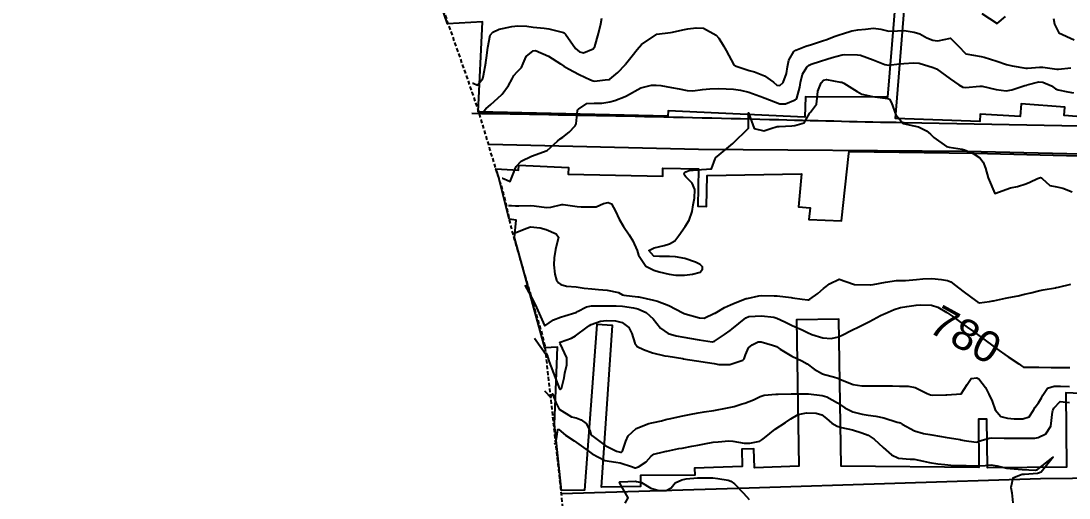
# Model space of a CAD drawing. Header units: metres. Extents: x 318500 to 325275, y 7408834 to 7428799.
# Drawn here: x 321000 to 321135.6, y 7409120 to 7409181.8 of the extents above; entities that cross this region are included whole.
import ezdxf
from ezdxf.enums import TextEntityAlignment as Align

# ---------------------------------------------------------------- set-up
doc = ezdxf.new("R2010")
doc.units = ezdxf.units.M
doc.header["$MEASUREMENT"] = 0
doc.linetypes.add('DASHED', pattern=[0.75, 0.5, -0.25])
for name, color, linetype in [('Cotas', 45, 'Continuous'), ('Curvas de Nivel 1m', 11, 'Continuous'), ('Curvas de Nivel 5m', 15, 'Continuous'), ('Edificações', 30, 'Continuous'), ('Vias Primárias', 230, 'Continuous')]:
    doc.layers.add(name, color=color, linetype=linetype)
doc.layers.add('Área', color=255, linetype='DASHED', plot=False)
doc.styles.add('ARIAL', font='arial.ttf')

msp = doc.modelspace()

# ---------------------------------------------------------------- linework, layer by layer
at = {"layer": 'Curvas de Nivel 1m', "flags": 128}
for points, elevation in [([(321059.66, 7409169.83), (321060.14, 7409170.39), (321060.16, 7409170.41), (321060.8, 7409170.97), (321062.18, 7409172.2), (321062.28, 7409172.31), (321063.08, 7409173.41), (321063.56, 7409174.29), (321063.79, 7409174.71), (321064.22, 7409175.17), (321064.75, 7409175.75), (321064.97, 7409176.27), (321065.36, 7409177.16), (321066.26, 7409177.9), (321066.59, 7409177.93), (321068.25, 7409177.22), (321069.83, 7409176.21), (321070.24, 7409175.94), (321070.84, 7409175.58), (321072.22, 7409174.83), (321073.69, 7409174.16), (321074.06, 7409174.01), (321074.21, 7409173.99), (321075.59, 7409174.13), (321076.12, 7409174.21), (321076.21, 7409174.25), (321077.22, 7409175.12), (321078.19, 7409176.1), (321078.21, 7409176.13), (321078.24, 7409176.17), (321079.09, 7409177.25), (321079.75, 7409178.08), (321080.28, 7409178.71), (321082.29, 7409180.04), (321084.06, 7409180.26), (321084.29, 7409180.3), (321085.66, 7409180.64), (321086.3, 7409180.74), (321087.38, 7409180.9), (321088.3, 7409180.82), (321089.96, 7409179.94), (321090.29, 7409179.55), (321090.89, 7409178.55), (321091.25, 7409177.93), (321092.24, 7409176.11), (321092.56, 7409175.91), (321094.23, 7409175.35), (321094.93, 7409175.17), (321096.22, 7409174.66), (321097.37, 7409173.84), (321097.83, 7409173.46), (321098.21, 7409173.41), (321098.65, 7409173.82), (321099.07, 7409174.98), (321099.18, 7409175.82), (321099.35, 7409176.71), (321100, 7409177.8), (321100.27, 7409177.99), (321101.57, 7409178.49), (321102.28, 7409178.73), (321103.73, 7409179.21), (321104.29, 7409179.39), (321105.23, 7409179.74), (321105.99, 7409180.03), (321106.3, 7409180.12), (321107.51, 7409180.5), (321108.3, 7409180.64), (321109.27, 7409180.72), (321110.31, 7409180.82), (321111.28, 7409180.69), (321112.3, 7409180.46), (321113.44, 7409180.49), (321114.3, 7409180.53), (321115.58, 7409180.32), (321116.3, 7409180.11), (321117.2, 7409179.58), (321118.01, 7409179.29), (321118.29, 7409179.23), (321118.64, 7409179.21), (321120.29, 7409179.54), (321121.29, 7409178.53), (321122.27, 7409177.51), (321124.27, 7409177.19), (321124.65, 7409177.09), (321126.26, 7409176.56), (321127.55, 7409176.14), (321128.25, 7409175.96), (321130.01, 7409175.64), (321130.24, 7409175.64), (321131.82, 7409175.81), (321132.25, 7409175.8), (321134.06, 7409175.54), (321134.24, 7409175.54), (321135.85, 7409175.72)], 776), ([(321062.26, 7409161.43), (321062.33, 7409161.42), (321062.52, 7409161.33), (321063.32, 7409161), (321063.83, 7409162.28), (321063.85, 7409162.48), (321064.06, 7409162.94), (321064.72, 7409163.62), (321066.08, 7409164.26), (321068.09, 7409165), (321069.42, 7409166.21), (321069.78, 7409166.52), (321070.11, 7409166.75), (321070.92, 7409167.39), (321071.72, 7409168.18), (321071.85, 7409168.47), (321072.03, 7409170.18), (321072.08, 7409170.27), (321072.16, 7409170.37), (321073.22, 7409171.11), (321074.17, 7409171.13), (321075.18, 7409171.13), (321076.18, 7409171.29), (321076.83, 7409171.46), (321078.19, 7409172), (321078.26, 7409172.03), (321078.36, 7409172.1), (321080.2, 7409173.11), (321081.6, 7409173.45), (321082.2, 7409173.47), (321082.82, 7409173.42), (321084.2, 7409173.18), (321085.17, 7409172.97), (321086.2, 7409172.75), (321086.94, 7409172.72), (321088.2, 7409172.89), (321089.15, 7409173), (321090.2, 7409173.02), (321091.26, 7409172.98), (321092.2, 7409172.93), (321093.13, 7409172.83), (321094.2, 7409172.56), (321096.07, 7409171.86), (321096.19, 7409171.81), (321096.28, 7409171.77), (321098.18, 7409171.04), (321098.93, 7409171.06), (321100.19, 7409171.56), (321100.32, 7409171.66), (321100.39, 7409171.8), (321100.79, 7409173.21), (321100.89, 7409173.79), (321101.14, 7409174.87), (321101.71, 7409175.79), (321101.99, 7409176.04), (321102.25, 7409176.17), (321103.44, 7409176.57), (321104.26, 7409176.81), (321104.98, 7409177.02), (321106.27, 7409177.4), (321106.55, 7409177.43), (321108.27, 7409177.39), (321108.63, 7409177.33), (321110.26, 7409176.74), (321111.78, 7409176.12), (321112.25, 7409176.04), (321113.67, 7409176.21), (321114.25, 7409176.25), (321115.49, 7409176.36), (321116.25, 7409176.32), (321118.05, 7409175.75), (321118.24, 7409175.68), (321118.45, 7409175.56), (321120.22, 7409174.27), (321121.34, 7409173.52), (321121.9, 7409173.21), (321122.21, 7409173.16), (321124.07, 7409173.34), (321124.21, 7409173.35), (321124.36, 7409173.33), (321126.2, 7409172.89), (321127.49, 7409172.72), (321128.2, 7409172.84), (321129.92, 7409173.4), (321130.14, 7409173.48), (321130.21, 7409173.5), (321131.71, 7409173.89), (321132.22, 7409173.87), (321133.34, 7409173.36), (321133.85, 7409173), (321134.21, 7409172.85), (321135.47, 7409172.6), (321136.2, 7409172.46)], 777), ([(321063.09, 7409157.89), (321063.46, 7409157.88), (321063.99, 7409157.84), (321064.41, 7409157.86), (321065.99, 7409157.9), (321066.39, 7409157.86), (321067.99, 7409157.65), (321068.56, 7409157.66), (321070, 7409158), (321070.18, 7409158.01), (321071.99, 7409157.75), (321072.47, 7409157.7), (321073.99, 7409157.7), (321074.42, 7409157.71), (321075.37, 7409158.13), (321076, 7409158.27), (321076.42, 7409158.12), (321076.94, 7409157.16), (321077.42, 7409156.11), (321077.96, 7409155.18), (321078.71, 7409154.09), (321079.18, 7409153.33), (321079.72, 7409152.07), (321079.91, 7409151.45), (321080.86, 7409150.06), (321081.88, 7409149.53), (321082.6, 7409149.31), (321083.87, 7409149), (321084.73, 7409148.87), (321085.88, 7409148.89), (321086.91, 7409149), (321087.88, 7409149.25), (321088.18, 7409149.66), (321088.19, 7409149.96), (321087.89, 7409150.26), (321087.29, 7409150.57), (321085.91, 7409151.03), (321084.69, 7409151.23), (321083.91, 7409151.3), (321082.64, 7409151.3), (321081.91, 7409151.34), (321081.25, 7409152.05), (321081.93, 7409152.41), (321083.24, 7409152.72), (321083.93, 7409152.93), (321084.62, 7409153.33), (321085.11, 7409154), (321085.96, 7409155.19), (321086.48, 7409155.98), (321086.84, 7409157.12), (321087, 7409157.98), (321087.15, 7409158.83), (321087.2, 7409159.97), (321086.85, 7409160.79), (321086.05, 7409161.62), (321085.87, 7409161.81), (321085.81, 7409161.99), (321085.91, 7409162.14), (321086.05, 7409162.25), (321086.47, 7409162.4), (321088.06, 7409162.55), (321089.37, 7409162.63), (321089.84, 7409163.94), (321089.92, 7409164.1), (321090.08, 7409164.24), (321092.11, 7409165.91), (321094.13, 7409167.88), (321094.16, 7409169.88), (321094.89, 7409167.87), (321096.13, 7409167.55), (321097.04, 7409167.85), (321097.85, 7409168.12), (321098.13, 7409168.13), (321099.74, 7409168.2), (321100.14, 7409168.24), (321101.33, 7409168.6), (321102.05, 7409169.78), (321102.08, 7409169.86), (321102.16, 7409169.96), (321102.95, 7409170.99), (321103.02, 7409171.77), (321103.12, 7409172.69), (321103.53, 7409173.76), (321103.86, 7409174.11), (321104.22, 7409174.19), (321106.07, 7409173.86), (321106.21, 7409173.83), (321106.5, 7409173.72), (321108.2, 7409172.62), (321108.82, 7409172.31), (321110.19, 7409171.99), (321110.49, 7409171.96), (321112.19, 7409171.74), (321112.38, 7409171.64), (321112.64, 7409171.18), (321113.21, 7409169.63), (321114.14, 7409168.52), (321115.52, 7409168.22), (321116.14, 7409168.08), (321117.18, 7409167.57), (321117.7, 7409167.14), (321118.12, 7409166.67), (321119.75, 7409165.54), (321120.11, 7409165.45), (321121.79, 7409165.2), (321122.1, 7409165.1), (321123.2, 7409164.6), (321124.09, 7409164.04), (321124.49, 7409163.48), (321124.82, 7409162.72), (321125.15, 7409161.47), (321126.03, 7409159.46), (321128.04, 7409160.18), (321128.95, 7409160.33), (321130.04, 7409160.68), (321130.55, 7409160.89), (321131.56, 7409161.38), (321131.92, 7409161.51), (321132.05, 7409161.46), (321132.14, 7409161.38), (321133.15, 7409160.47), (321134.04, 7409160.29), (321134.84, 7409160.14), (321136.03, 7409159.66)], 778), ([(321063.92, 7409154.35), (321063.94, 7409154.35), (321065.31, 7409154.91), (321065.95, 7409155.12), (321067.18, 7409155.02), (321067.95, 7409154.78), (321069.27, 7409154.21), (321069.54, 7409153.81), (321069.16, 7409152.21), (321068.98, 7409151.14), (321068.96, 7409150.21), (321069.07, 7409149.01), (321069.31, 7409148.21), (321069.55, 7409147.9), (321069.85, 7409147.65), (321070.59, 7409147.46), (321071.85, 7409147.36), (321072.88, 7409147.19), (321073.85, 7409147.09), (321074.73, 7409147.02), (321075.85, 7409146.94), (321077.33, 7409146.62), (321077.84, 7409146.35), (321078.03, 7409146.29), (321079.84, 7409146.09), (321079.86, 7409146.09), (321079.96, 7409146.07), (321081.83, 7409145.66), (321082.35, 7409145.51), (321083.82, 7409144.96), (321085.66, 7409143.99), (321085.81, 7409143.91), (321085.94, 7409143.86), (321087.8, 7409143.35), (321088.42, 7409143.33), (321089.74, 7409143.94), (321089.79, 7409143.96), (321089.81, 7409143.97), (321091.06, 7409144.69), (321091.83, 7409145.05), (321092.43, 7409145.3), (321093.84, 7409145.85), (321093.86, 7409145.86), (321093.95, 7409145.88), (321095.5, 7409146.21), (321095.85, 7409146.25), (321097.47, 7409146.22), (321097.85, 7409146.19), (321099.68, 7409145.97), (321099.84, 7409145.95), (321101.11, 7409145.79), (321101.84, 7409145.69), (321101.92, 7409145.69), (321102.09, 7409145.78), (321103.1, 7409146.51), (321103.86, 7409147.14), (321104.2, 7409147.41), (321104.63, 7409147.74), (321105.88, 7409148.36), (321107.71, 7409147.7), (321107.87, 7409147.66), (321107.91, 7409147.66), (321109.87, 7409147.61), (321109.93, 7409147.61), (321110.29, 7409147.66), (321111.87, 7409147.99), (321113.3, 7409148.2), (321113.88, 7409148.18), (321114.44, 7409148.18), (321115.88, 7409148.32), (321116.72, 7409148.42), (321117.88, 7409148.45), (321119.1, 7409148.32), (321119.88, 7409148.19), (321120.34, 7409148), (321120.94, 7409147.52), (321121.86, 7409146.8), (321123.67, 7409145.48), (321123.84, 7409145.37), (321124.02, 7409145.3), (321125.35, 7409145.46), (321125.76, 7409145.54), (321125.84, 7409145.56), (321127.38, 7409145.91), (321127.85, 7409146), (321129.04, 7409146.22), (321129.85, 7409146.4), (321130.66, 7409146.59), (321131.86, 7409146.88), (321132.27, 7409146.97), (321133.87, 7409147.26), (321133.95, 7409147.27), (321134.27, 7409147.34), (321135.87, 7409147.72)], 779), ([(321066.46, 7409140.74), (321067.93, 7409138.67), (321067.95, 7409138.73), (321067.98, 7409138.77), (321068.07, 7409138.53), (321068.37, 7409137.66), (321069.68, 7409134.15), (321069.79, 7409134.09), (321069.95, 7409134.2), (321070.28, 7409135.61), (321070.38, 7409136.19), (321070.62, 7409137.29), (321070.62, 7409138.19), (321069.76, 7409140.04), (321069.73, 7409140.2), (321069.76, 7409140.23), (321071.22, 7409140.73), (321071.77, 7409141.05), (321073.26, 7409142.16), (321073.57, 7409142.36), (321073.78, 7409142.48), (321075, 7409142.92), (321075.79, 7409143), (321076.94, 7409142.96), (321077.79, 7409142.76), (321078.66, 7409142.09), (321079.04, 7409141.35), (321079.44, 7409140.07), (321079.75, 7409139.66), (321080.55, 7409139.26), (321081.74, 7409138.83), (321083.31, 7409138.45), (321083.74, 7409138.38), (321085.64, 7409138.09), (321085.73, 7409138.07), (321086.25, 7409137.98), (321087.73, 7409137.73), (321087.99, 7409137.69), (321089.72, 7409137.44), (321090.31, 7409137.34), (321091.72, 7409137.34), (321093.42, 7409137.88), (321093.57, 7409138.04), (321093.74, 7409138.56), (321094.16, 7409139.47), (321094.6, 7409139.87), (321095.39, 7409140.24), (321095.77, 7409140.25), (321097.26, 7409139.84), (321097.76, 7409139.63), (321098.26, 7409139.31), (321099.74, 7409138.4), (321101.05, 7409137.79), (321101.73, 7409137.41), (321102.66, 7409136.71), (321103.71, 7409136.12), (321103.98, 7409136.01), (321105.14, 7409135.73), (321105.71, 7409135.54), (321106.04, 7409135.39), (321107.7, 7409134.73), (321108.79, 7409134.58), (321109.69, 7409134.57), (321110.78, 7409134.57), (321111.69, 7409134.56), (321112.78, 7409134.55), (321113.69, 7409134.53), (321114.79, 7409134.51), (321115.69, 7409134.34), (321117.28, 7409133.57), (321117.68, 7409133.38), (321117.9, 7409133.34), (321119.68, 7409133.39), (321119.82, 7409133.39), (321121.68, 7409133.51), (321122.45, 7409134.75), (321122.95, 7409135.49), (321123.71, 7409135.59), (321123.97, 7409135.48), (321124.82, 7409134.34), (321125.26, 7409133.46), (321125.67, 7409132.57), (321126.07, 7409131.45), (321126.8, 7409130.6), (321127.64, 7409130.38), (321128.52, 7409130.3), (321129.64, 7409130.28), (321130.47, 7409130.56), (321131.04, 7409131.39), (321131.25, 7409131.79), (321131.66, 7409132.35), (321132.05, 7409132.99), (321132.21, 7409133.37), (321132.82, 7409134.24), (321133.7, 7409134.5), (321134.52, 7409134.51), (321135.7, 7409134.49)], 781), ([(321067.73, 7409133.91), (321068.56, 7409133.05), (321068.65, 7409133.37), (321068.78, 7409133.54), (321069.21, 7409132.42), (321069.64, 7409131.54), (321071.25, 7409130.56), (321071.62, 7409130.46), (321071.85, 7409130.4), (321072.5, 7409130.17), (321073.15, 7409129.69), (321073.61, 7409128.79), (321073.76, 7409128.3), (321073.87, 7409128.15), (321075.58, 7409126.83), (321077.07, 7409126.1), (321077.57, 7409125.97), (321077.7, 7409125.97), (321077.84, 7409126.1), (321078.26, 7409127.42), (321078.59, 7409128.09), (321079.61, 7409129.06), (321081.26, 7409129.68), (321081.62, 7409129.76), (321081.85, 7409129.8), (321082.88, 7409130.03), (321083.45, 7409130.19), (321083.62, 7409130.23), (321083.88, 7409130.28), (321085.63, 7409130.69), (321086.5, 7409130.84), (321087.64, 7409131.06), (321088.4, 7409131.19), (321089.64, 7409131.38), (321091.44, 7409131.71), (321091.65, 7409131.75), (321092.31, 7409131.9), (321093.33, 7409132.21), (321093.66, 7409132.32), (321094.78, 7409132.75), (321095.67, 7409133.2), (321096.17, 7409133.36), (321097.67, 7409133.49), (321098, 7409133.5), (321099.68, 7409133.53), (321099.94, 7409133.53), (321101.68, 7409133.54), (321101.92, 7409133.54), (321103.67, 7409133.32), (321104.28, 7409133.13), (321105.66, 7409132.37), (321106.6, 7409131.71), (321107.64, 7409131.18), (321108.85, 7409130.89), (321109.64, 7409130.77), (321110.61, 7409130.63), (321111.64, 7409130.42), (321113.39, 7409129.87), (321113.63, 7409129.8), (321113.77, 7409129.76), (321114.03, 7409129.61), (321115.62, 7409128.73), (321116.79, 7409128.39), (321117.61, 7409128.27), (321119.13, 7409128.02), (321119.61, 7409127.93), (321121.52, 7409127.6), (321121.6, 7409127.58), (321122.04, 7409127.5), (321123.6, 7409127.29), (321123.77, 7409127.3), (321124.27, 7409127.47), (321125.27, 7409127.8), (321125.61, 7409127.83), (321127.24, 7409127.8), (321127.61, 7409127.8), (321129.22, 7409127.79), (321129.61, 7409127.79), (321131.19, 7409127.8), (321131.61, 7409127.86), (321132.61, 7409128.37), (321133.26, 7409129.36), (321133.48, 7409131.18), (321133.52, 7409131.35), (321133.56, 7409131.45), (321133.65, 7409131.66), (321134.47, 7409132.53), (321135.67, 7409132.4)], 782), ([(321069.01, 7409127.07), (321069.21, 7409127.13), (321069.34, 7409128), (321069.49, 7409128.91), (321069.61, 7409128.9), (321070.47, 7409128.19), (321071.59, 7409127.44), (321073.4, 7409126.15), (321073.57, 7409126.03), (321073.92, 7409125.78), (321075.55, 7409124.9), (321076.98, 7409124.67), (321077.55, 7409124.59), (321079.13, 7409124.08), (321079.43, 7409123.96), (321079.54, 7409123.96), (321079.91, 7409124.06), (321080.89, 7409124.71), (321081.56, 7409125.45), (321081.9, 7409125.7), (321083.16, 7409126.02), (321083.5, 7409126.09), (321083.57, 7409126.1), (321085.15, 7409126.43), (321085.58, 7409126.51), (321086.81, 7409126.74), (321087.58, 7409126.9), (321088.47, 7409127.07), (321089.59, 7409127.25), (321090.2, 7409127.32), (321091.59, 7409127.43), (321092.11, 7409127.39), (321093.59, 7409127.15), (321094.31, 7409127.16), (321095.59, 7409127.39), (321095.89, 7409127.56), (321096.21, 7409127.85), (321097.61, 7409128.96), (321098.94, 7409129.81), (321099.63, 7409130.28), (321100.59, 7409130.84), (321101.64, 7409131.07), (321102.89, 7409131.01), (321103.64, 7409130.79), (321104.24, 7409130.34), (321104.93, 7409129.73), (321105.62, 7409129.32), (321106.18, 7409129.16), (321107.62, 7409128.85), (321108.82, 7409128.48), (321109.61, 7409128.17), (321110.42, 7409127.66), (321111.58, 7409126.56), (321112.63, 7409125.63), (321113.57, 7409125.19), (321115.05, 7409125.08), (321115.56, 7409125.06), (321116.8, 7409124.8), (321117.56, 7409124.62), (321118.63, 7409124.48), (321119.56, 7409124.38), (321120.33, 7409124.3), (321121.56, 7409124.26), (321122.32, 7409124.26), (321123.56, 7409124.19), (321124.77, 7409124.26), (321125.56, 7409124.33), (321126.32, 7409124.21), (321127.55, 7409123.91), (321127.99, 7409123.86), (321129.55, 7409123.75), (321131.28, 7409123.65), (321131.55, 7409123.73), (321133.57, 7409125.35), (321132, 7409123.37), (321131.67, 7409123.25), (321131.55, 7409123.23), (321129.84, 7409123.1), (321129.55, 7409123.09), (321128.35, 7409122.6), (321128.07, 7409121.42), (321128.2, 7409120.73), (321128.37, 7409119.42)], 783), ([(321078.19, 7409119.38), (321078.57, 7409120.08), (321077.52, 7409121.89), (321077.47, 7409122.1), (321077.5, 7409122.12), (321077.52, 7409122.13), (321077.55, 7409122.12), (321079.52, 7409122.21), (321079.66, 7409122.2), (321080.31, 7409122.06), (321081.51, 7409121.31), (321082.53, 7409121.01), (321083.5, 7409121.01), (321084.15, 7409121.37), (321084.67, 7409122), (321085.52, 7409122.41), (321086.07, 7409122.53), (321087.53, 7409122.64), (321088.81, 7409122.67), (321089.53, 7409122.65), (321090.19, 7409122.59), (321091.52, 7409122.34), (321091.85, 7409122.23), (321092.35, 7409121.9), (321093.5, 7409120.66), (321094.21, 7409119.87)], 784)]:
    msp.add_lwpolyline(points, dxfattribs=dict(at, elevation=elevation))
at = {"layer": 'Curvas de Nivel 5m', "flags": 128}
for points, elevation in [([(321124.34, 7409182.73), (321126.32, 7409181.46), (321127.42, 7409182.36)], 775), ([(321058.41, 7409173.73), (321058.52, 7409173.72), (321059.09, 7409173.45), (321059.77, 7409174.34), (321059.84, 7409174.72), (321060.16, 7409176.34), (321060.17, 7409176.41), (321060.25, 7409177), (321060.41, 7409178.34), (321060.71, 7409179.91), (321061.06, 7409180.33), (321061.9, 7409180.71), (321062.3, 7409180.81), (321063.54, 7409181.05), (321064.3, 7409181.14), (321065.47, 7409181.1), (321066.3, 7409180.98), (321067.71, 7409180.82), (321068.3, 7409180.76), (321070.22, 7409180.27), (321070.29, 7409180.24), (321070.34, 7409180.2), (321070.45, 7409180.04), (321071.75, 7409178.19), (321072.26, 7409177.79), (321072.79, 7409177.64), (321074.04, 7409178.15), (321074.27, 7409178.48), (321074.75, 7409180.14), (321075.04, 7409181.4), (321075.16, 7409182.14)], 775), ([(321133.61, 7409182.08), (321133.75, 7409181.36), (321134.3, 7409180.25), (321136.29, 7409179.32)], 775), ([(321065.19, 7409147.58), (321066.3, 7409145.59), (321066.71, 7409144.68), (321067.74, 7409142.35), (321067.78, 7409142.31), (321068.9, 7409143.11), (321069.8, 7409143.46), (321070.37, 7409143.62), (321071.81, 7409144.06), (321071.89, 7409144.1), (321072, 7409144.18), (321073.19, 7409144.78), (321073.82, 7409144.89), (321075.04, 7409144.92), (321075.82, 7409144.93), (321077, 7409144.93), (321077.82, 7409144.87), (321079.26, 7409144.64), (321079.82, 7409144.51), (321080.91, 7409144.05), (321081.8, 7409143.21), (321082.74, 7409142.03), (321083.77, 7409141.31), (321084.77, 7409141.01), (321085.77, 7409140.85), (321086.52, 7409140.73), (321087.77, 7409140.52), (321089.44, 7409140.27), (321089.76, 7409140.35), (321091.04, 7409141.19), (321091.78, 7409141.7), (321091.99, 7409141.91), (321093.8, 7409143.36), (321094.17, 7409143.51), (321095.81, 7409143.61), (321097.42, 7409143.45), (321097.8, 7409143.33), (321098.83, 7409142.84), (321099.8, 7409142.38), (321101.07, 7409141.79), (321101.79, 7409141.46), (321102.35, 7409141.21), (321103.77, 7409140.75), (321104.83, 7409140.67), (321105.78, 7409140.92), (321106.33, 7409141.17), (321107.42, 7409141.7), (321107.67, 7409141.83), (321107.79, 7409141.89), (321108.17, 7409142.07), (321109.8, 7409142.87), (321111.24, 7409143.65), (321111.62, 7409143.84), (321111.81, 7409143.93), (321113, 7409144.45), (321113.83, 7409144.68), (321114.62, 7409144.82), (321115.83, 7409144.98), (321116.38, 7409145.04), (321117.83, 7409145.01), (321118.66, 7409144.72), (321119.82, 7409144.04), (321120.58, 7409143.53), (321121.29, 7409143.01), (321121.8, 7409142.64), (321122.46, 7409142.16), (321123.38, 7409141.49), (321123.79, 7409141.19), (321124.78, 7409140.47), (321125.76, 7409139.75), (321126.17, 7409139.45), (321127.74, 7409138.33), (321129.11, 7409137.41), (321129.45, 7409137.13), (321129.73, 7409136.97), (321130.14, 7409136.98), (321131.73, 7409136.99), (321133.31, 7409136.94), (321133.73, 7409136.94), (321135.34, 7409136.94), (321135.73, 7409136.95)], 780)]:
    msp.add_lwpolyline(points, dxfattribs=dict(at, elevation=elevation))
at = {"layer": 'Edificações'}
for points in [[(321113.5, 7409188.73), (321112.11, 7409171.92), (321101.54, 7409171.93), (321101.45, 7409169.33), (321083.77, 7409170.13), (321083.71, 7409169.47), (321059.15, 7409170), (321059.72, 7409181.65), (321055.2, 7409181.39), (321051.45, 7409192.36)], [(321142.07, 7409168.99), (321135, 7409169.55), (321135.08, 7409170.6), (321129.43, 7409171.05), (321129.3, 7409169.42), (321124.12, 7409169.73), (321124.06, 7409168.74), (321113.15, 7409169.15), (321114.42, 7409184.7)], [(321140.04, 7409133.43), (321135.19, 7409133.67), (321135.28, 7409124.05), (321125.06, 7409123.94), (321125, 7409130.26), (321123.9, 7409130.25), (321123.97, 7409124.01), (321106.15, 7409124.15), (321105.82, 7409143.19), (321100.37, 7409143.09), (321100.66, 7409124.16), (321094.91, 7409123.96), (321094.82, 7409126.42), (321093.26, 7409126.37), (321093.34, 7409124.14), (321087.15, 7409123.9), (321087.19, 7409123.01), (321080.16, 7409122.96), (321080.17, 7409121.53), (321075.14, 7409121.45), (321076.53, 7409142.38), (321074.5, 7409142.51), (321072.92, 7409121.07), (321069.94, 7409121.02), (321069.02, 7409129.6), (321069.44, 7409139.56), (321067.77, 7409139.47), (321063.85, 7409153.77), (321064.09, 7409156.01), (321063.17, 7409156.11), (321061.78, 7409161.64), (321061.43, 7409162.62), (321064.37, 7409162.45), (321064.41, 7409163.13), (321070.86, 7409162.82), (321070.83, 7409161.93), (321083.05, 7409161.7), (321083.07, 7409162.73), (321087.69, 7409162.64), (321087.59, 7409157.8), (321088.72, 7409157.78), (321088.8, 7409161.77), (321101.02, 7409161.98), (321100.63, 7409157.73), (321102.11, 7409157.59), (321101.97, 7409156.06), (321106.19, 7409155.92), (321107.14, 7409164.62), (321107.16, 7409164.87), (321123.34, 7409164.65), (321150.65, 7409163.98)]]:
    msp.add_lwpolyline(points, dxfattribs=at)
at = {"layer": 'Vias Primárias'}
for points in [[(321041.77, 7409212.83), (321083.89, 7409212.75), (321146.94, 7409212.01), (321192.16, 7409211.12, -0.01851), (321201.76, 7409210.57, -0.116818), (321209, 7409208.12, -0.053465), (321212.86, 7409205.09, -0.23794), (321214.37, 7409200.69), (321217.37, 7409185.24, -0.061584), (321218.17, 7409173.64, -0.03018), (321217.63, 7409168.94, -0.373591), (321215.43, 7409167.15), (321186.75, 7409168), (321152.86, 7409167.96), (321134.7, 7409168.2), (321114.28, 7409168.59, -0.001739), (321098.09, 7409168.96, 0.00274), (321058.35, 7409169.79, 0.00788)], [(321069.93, 7409120.65), (321094.25, 7409121.37), (321131.94, 7409122.59), (321177.38, 7409123.04), (321209.09, 7409124.39), (321220.42, 7409126.06, 0.008307), (321222.21, 7409126.35, 0.381053), (321224.09, 7409128.75), (321223.14, 7409144.59), (321222.29, 7409160.22, 0.342246), (321220.12, 7409162.89, 0.056801), (321214.54, 7409163.52), (321179.71, 7409163.52), (321122.38, 7409164.86), (321087.68, 7409165.13), (321060.53, 7409165.8)]]:
    msp.add_lwpolyline(points, format="xyb", dxfattribs=at)
at = {"layer": 'Área', "flags": 128}
msp.add_lwpolyline([(321047.33, 7408833.65), (321047.25, 7408836.04), (321047.18, 7408843.19), (321046.87, 7408845.88), (321046.94, 7408851.67), (321046.75, 7408852.69), (321046.5, 7408856.09), (321046.14, 7408858.63), (321045.83, 7408863.19), (321045.84, 7408864.49), (321045.99, 7408869.18), (321045.84, 7408871.51), (321045.73, 7408875.18), (321045.86, 7408877.31), (321045.88, 7408880.32), (321045.92, 7408882.43), (321046.21, 7408886.79), (321046.27, 7408891.43), (321046.43, 7408899.25), (321047.09, 7408907.15), (321047.02, 7408910.16), (321047.03, 7408910.49), (321046.97, 7408912.26), (321047.42, 7408919.62), (321047.46, 7408925.17), (321047.51, 7408927.65), (321048, 7408939.28), (321048.07, 7408941.73), (321048.46, 7408946.87), (321048.62, 7408948.45), (321049.03, 7408950.12), (321049.31, 7408952.16), (321050.21, 7408958.65), (321050.52, 7408961.11), (321051.4, 7408965.46), (321052.54, 7408973.54), (321055.09, 7408987.9), (321056.24, 7408995.87), (321057.14, 7409000.48), (321057.56, 7409001.91), (321058.09, 7409004.39), (321058.28, 7409006.28), (321059.4, 7409011.71), (321060.3, 7409015.06), (321061.15, 7409018.54), (321061.19, 7409019.44), (321061.5, 7409022.01), (321062.2, 7409026.8), (321062.86, 7409029.54), (321062.86, 7409029.65), (321063.7, 7409038.74), (321064.92, 7409044.02), (321065.24, 7409046.21), (321065.47, 7409048.71), (321065.67, 7409049.94), (321065.76, 7409051.24), (321066.08, 7409057.62), (321066.94, 7409064.87), (321067.56, 7409069.26), (321067.99, 7409072.53), (321068.09, 7409074.33), (321069.22, 7409084.31), (321070.05, 7409088.61), (321070.53, 7409094.18), (321070.71, 7409095.42), (321070.86, 7409100.46), (321070.7, 7409105.28), (321070.85, 7409109.59), (321070.37, 7409116.3), (321070.25, 7409117.78), (321067.82, 7409139.73), (321067.5, 7409141.1), (321066.95, 7409142.94), (321063.46, 7409154.99), (321062.88, 7409157.68), (321062.33, 7409159.9), (321060.67, 7409165.2), (321060.53, 7409165.8), (321059.23, 7409170.09), (321058.4, 7409172.55), (321052.1, 7409190.6), (321049.32, 7409197.25), (321048.86, 7409197.99), (321047.73, 7409199.8), (321042.2, 7409211.89), (321041.34, 7409213.76), (321040.48, 7409215.78), (321039.87, 7409217.12), (321039.58, 7409217.83), (321038.9, 7409219.57), (321037.98, 7409221.49), (321036.84, 7409223.77), (321033.89, 7409230.76), (321032.82, 7409232.45), (321030.14, 7409237.77), (321026.43, 7409243.64), (321025.91, 7409244.45), (321025.15, 7409245.58), (321021.13, 7409252.75), (321020.08, 7409254.21), (321019.11, 7409255.9), (321018.39, 7409257.03), (321017.67, 7409258.28), (321013.67, 7409264.13), (321013.23, 7409264.89), (321012.11, 7409266.37), (321010.43, 7409268.78), (321008.86, 7409270.87), (321007.66, 7409272.37), (321004.37, 7409277.33), (321001.5, 7409282.05), (321000.72, 7409283), (321000, 7409283.91)], dxfattribs=at)

# ---------------------------------------------------------------- texts
at = {"layer": 'Cotas', "style": 'ARIAL'}
msp.add_text('780', height=4, rotation=331.2484, dxfattribs=at).set_placement((321122.24, 7409141.18, 780), align=Align.MIDDLE_CENTER)

doc.saveas('drawing.dxf')
